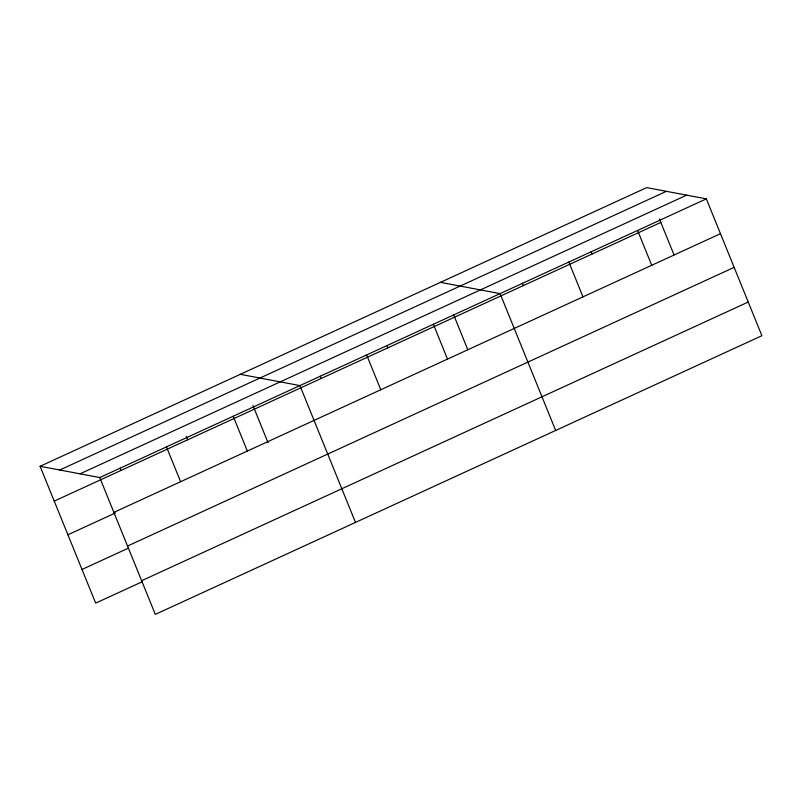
<?xml version="1.0" encoding="UTF-8"?>
<svg xmlns="http://www.w3.org/2000/svg" width="802" height="802" viewBox="0 0 802 802"><rect width="100%" height="100%" fill="white"/><g stroke="black" fill="none" stroke-linecap="round" stroke-linejoin="round"><path stroke-width="1.2" d="M40.1 466.293L646.693 187.608L706.331 198.866L761.9 335.707L155.307 614.392L99.739 477.551L40.1 466.293L95.669 603.134L142.034 581.831M59.779 470.002L666.372 191.327M80.06 473.832L686.652 195.157M99.739 477.551L706.331 198.866M54.235 501.11L660.828 222.435M113.884 512.368L720.477 233.693M67.909 534.774L115.408 512.959M127.548 546.042L734.141 267.357M81.994 569.46L128.36 548.167M141.633 580.728L748.226 302.043M440.448 282.364L500.097 293.622L555.656 430.463M240.279 374.323L299.918 385.582L355.486 522.423M659.414 218.946L674.031 254.936M637.59 230.455L651.725 265.272M591.144 251.698L592.087 254.013M568.839 262.033L582.984 296.86M522.393 283.276L523.335 285.602M453.651 314.865L467.787 349.692M433.371 324.279L447.506 359.095M386.925 345.512L387.867 347.837M366.644 354.925L380.78 389.752M320.198 376.168L321.141 378.494M253.001 405.662L268.089 442.814M233.192 416.238L247.337 451.065M186.275 436.318L187.688 439.807M166.465 446.894L180.61 481.711M120.019 468.137L120.962 470.453"/></g></svg>
